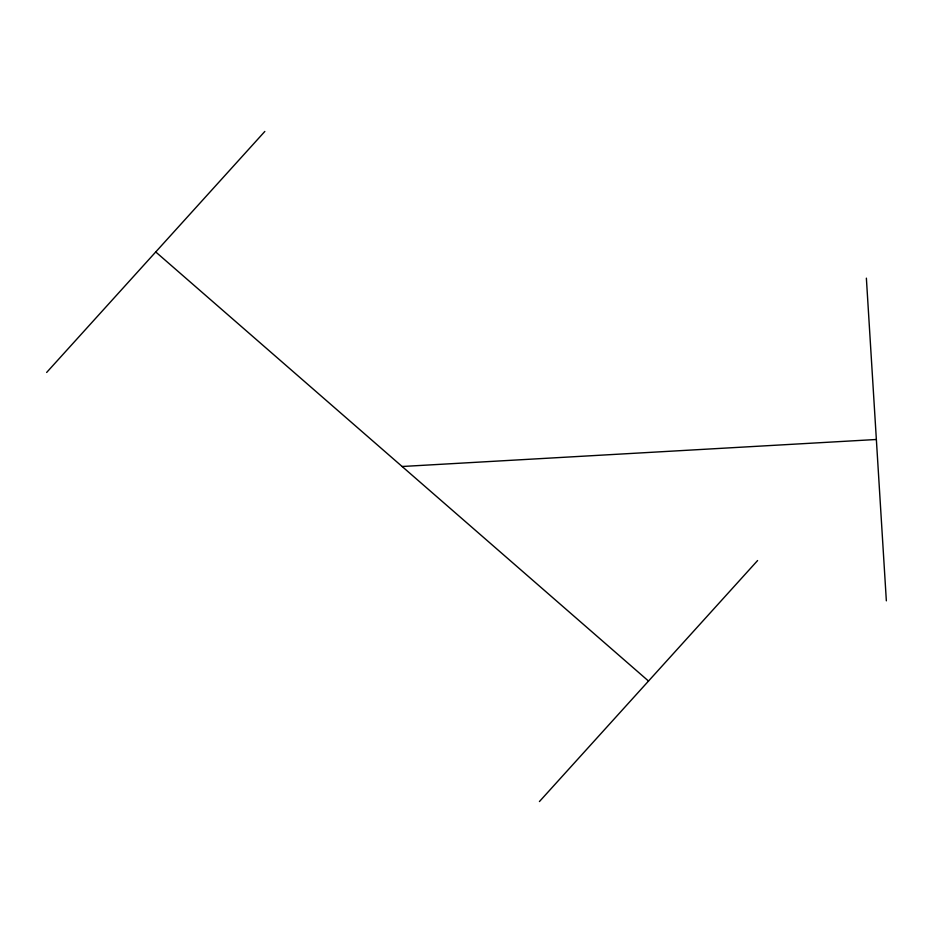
<?xml version="1.0" encoding="UTF-8"?>
<svg xmlns="http://www.w3.org/2000/svg" width="933" height="933" viewBox="0 0 933 933"><rect width="100%" height="100%" fill="white"/><g stroke="black" fill="none" stroke-linecap="round" stroke-linejoin="round"><path stroke-width="1.4" d="M46.65 372.454L264.832 131.448M539.426 801.552L757.596 560.546M402.123 466.5L876.367 439.49M155.741 251.957L648.505 681.043M866.372 278.151L886.35 600.829"/></g></svg>
